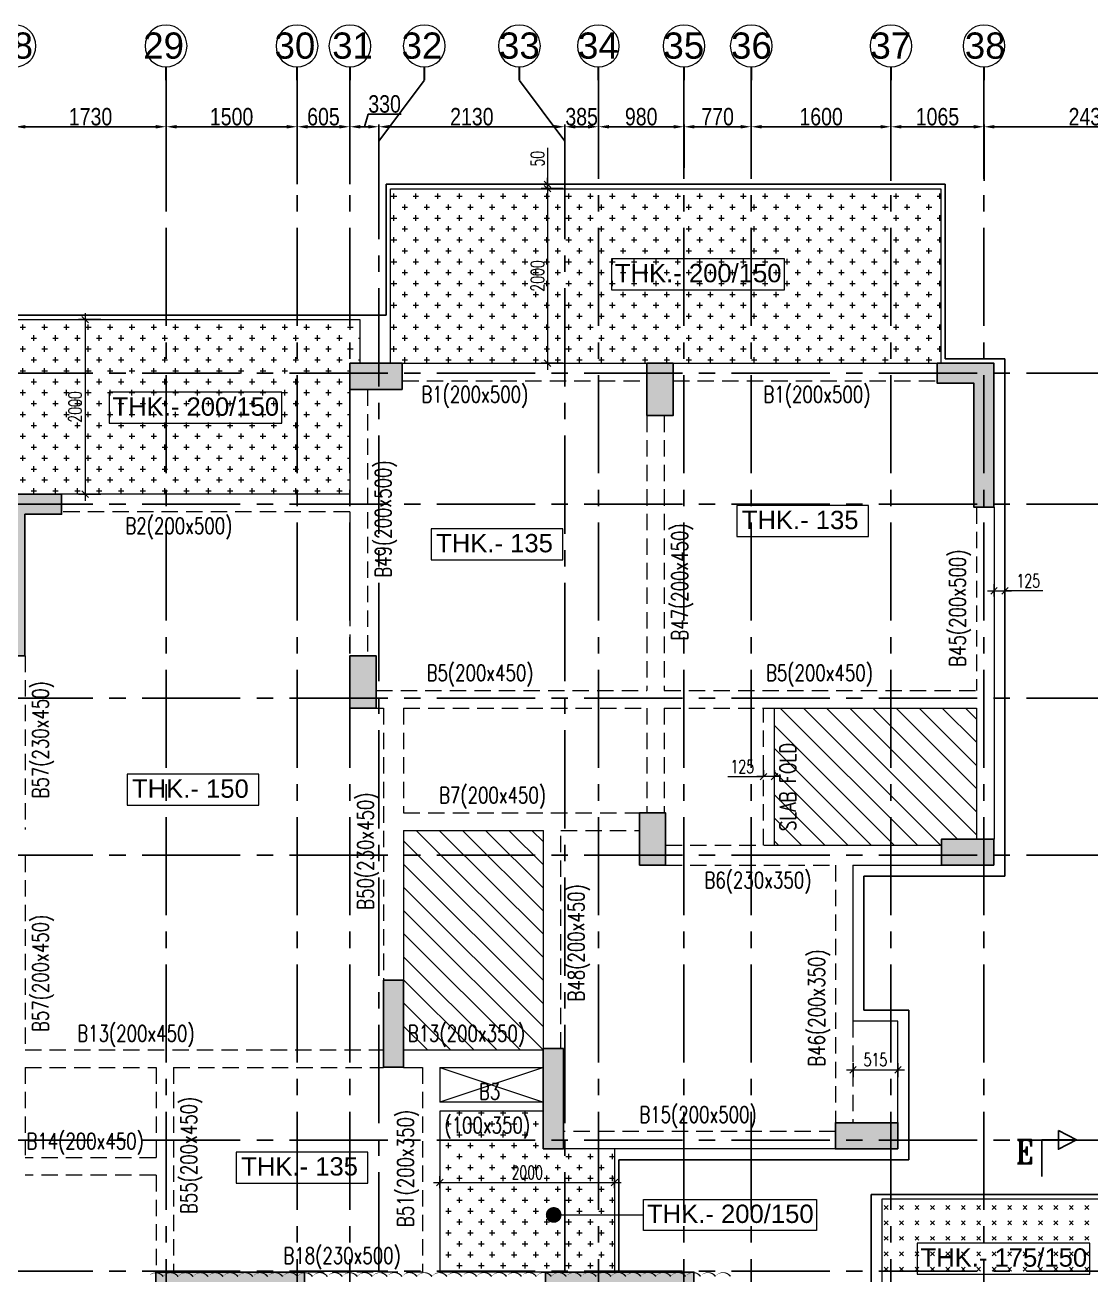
# Model space of a CAD drawing. Header units: millimetres. Extents: x 1255966 to 1543012, y 318612 to 465611.
# Drawn here: x 1419916 to 1432121, y 356084 to 370403 of the extents above; entities that cross this region are included whole.
import ezdxf
from ezdxf.enums import TextEntityAlignment as Align

# ---------------------------------------------------------------- set-up
doc = ezdxf.new("R2010")
doc.units = ezdxf.units.MM
doc.header["$LTSCALE"] = 500
doc.header["$MEASUREMENT"] = 0
doc.header["$PDMODE"] = 34
doc.linetypes.add('HIDDEN', pattern=[0.375, 0.25, -0.125])
doc.linetypes.add('Site$0$CENTER2', pattern=[1.125, 0.75, -0.125, 0.125, -0.125])
doc.layers.get('Defpoints').update_dxf_attribs({"lineweight": 0})
for name, color, linetype in [('3BEAM NO', 6, 'Continuous'), ('GLASS', 5, 'Continuous'), ('GRID', 7, 'Continuous'), ('GRID DIM', 7, 'Continuous'), ('S-FRAMING PLAN', 4, 'Continuous'), ('sec', 31, 'Continuous'), ('T BEAM N', 3, 'Continuous'), ('TEXT-20', 3, 'Continuous'), ('TOWER AREA COLUMN.', 6, 'Continuous')]:
    doc.layers.add(name, color=color, linetype=linetype)
for name, color, linetype, lineweight in [('ARROW', 1, 'Continuous', 0), ('CALL', 1, 'Continuous', 18), ('CUT OUT', 1, 'Continuous', 13), ('dim-M', 1, 'Continuous', 15), ('GRID NO.', 7, 'Continuous', 20), ('HATCH', 1, 'Continuous', 5), ('REVISION', 1, 'Continuous', 5), ('TEXT 01', 3, 'Continuous', 15), ('TOWER AREA BEAM..', 3, 'Continuous', 20), ('TOWER COL HATCH', 253, 'Continuous', 20)]:
    doc.layers.add(name, color=color, linetype=linetype, lineweight=lineweight)
doc.layers.add('PROJECTION', color=7, linetype='HIDDEN', true_color=0xff4000)
doc.layers.add('STAIR', color=7, linetype='Continuous', true_color=0x3f4f7f)
doc.styles.add('2MM', font='romans.shx', dxfattribs={"width": 0.7})
doc.styles.add('ABHI', font='arial.ttf')
doc.styles.add('D50', font='arial.ttf', dxfattribs={"width": 0.8})
doc.styles.add('RT', font='romant.shx', dxfattribs={"height": 8})
doc.styles.add('S-T', font='romans.shx')
doc.dimstyles.new('INNER DIM', dxfattribs={"dimtxt": 200, "dimasz": 120, "dimexe": 25, "dimexo": 25, "dimgap": 12, "dimtad": 1, "dimdec": 0, "dimrnd": 5, "dimzin": 0, "dimdsep": 46, "dimtxsty": 'D50', "dimcen": 0.09, "dimdle": 25, "dimclrt": 6, "dimadec": 0, "dimazin": 0, "dimtfac": 1, "dimtdec": 0, "dimtofl": 0, "dimtmove": 1, "dimatfit": 3, "dimfxl": 75, "dimtolj": 1, "dimtzin": 0, "dimarcsym": 0})
doc.dimstyles.new('RAJESH', dxfattribs={"dimtxt": 200, "dimasz": 180, "dimexe": 100, "dimexo": 250, "dimgap": 50, "dimtad": 2, "dimdec": 0, "dimrnd": 5, "dimzin": 1, "dimdsep": 46, "dimtxsty": '2MM', "dimblk": 'OBLIQUE', "dimcen": 0, "dimdle": 100, "dimclrd": 1, "dimclre": 1, "dimclrt": 3, "dimadec": 0, "dimazin": 0, "dimtfac": 1, "dimtdec": 0, "dimtix": 1, "dimtmove": 2, "dimatfit": 3, "dimfxl": 1, "dimtolj": 1, "dimlwd": -1, "dimarcsym": 0})
pattern_1 = [(90, (-1381890.62, -304839.69), (-125, 125), [62.5, -187.5]), (180, (-1381859.37, -304808.44), (-125, -125), [62.5, -187.5])]
pattern_2 = [(45, (-1381890.62, -304839.69), (-132.582521, 132.582521), [])]

# ---------------------------------------------------------------- blocks, each defined once
blk = doc.blocks.new('A$Ca8bcdc7a')
at = {"layer": 'HATCH', "ltscale": 10}
h = blk.add_hatch(dxfattribs=at)
h.set_pattern_fill('CROSS', color=1, scale=500, angle=90)
h.set_pattern_definition(pattern_1)
h.paths.add_polyline_path([(1750, 11000), (-4550, 11000), (-4550, 9000), (-4510, 9000), (-1485, 9000), (-1185, 9000), (1465, 9000), (1750, 9000)])
h = blk.add_hatch(dxfattribs=at)
h.set_pattern_fill('CROSS', color=1, scale=500, angle=90)
h.set_pattern_definition(pattern_1)
h.paths.add_polyline_path([(5515, 7500), (6165, 7500), (6165, 9500), (2100, 9500), (2100, 9000), (2215, 9000), (2215, 7500)])
h = blk.add_hatch(dxfattribs=at)
h.set_pattern_fill('ANSI31', color=1, scale=1500)
h.set_pattern_definition(pattern_2)
h.paths.add_polyline_path([(-4960, 5050), (-4960, 3550), (-4560, 3550), (-4560, 3480), (-2645, 3480), (-2645, 5050)])
h = blk.add_hatch(dxfattribs=at)
h.set_pattern_fill('ANSI31', color=1, scale=1500)
h.set_pattern_definition(pattern_2)
h.paths.add_polyline_path([(1600, 1135), (1600, 1935), (1600, 3650), (0, 3650), (0, 1135)])
h = blk.add_hatch(dxfattribs=at)
h.set_pattern_fill('CROSS', color=1, scale=500, angle=90)
h.set_pattern_definition(pattern_1)
h.paths.add_polyline_path([(1185, 435), (0, 435), (0, 0), (-230, 0), (-815, 0), (-815, -1410), (-25, -1410), (1185, -1410)])
h = blk.add_hatch(dxfattribs=at)
h.set_pattern_fill('CROSS', color=1, scale=500, angle=45)
h.set_pattern_definition([(45, (-1381890.62, -304839.69), (0, 176.776695), [62.5, -187.5]), (135, (-1381846.42, -304839.69), (-176.776695, 1e-14), [62.5, -187.5])])
h.paths.add_polyline_path([(-7395, -2270), (-3880, -2270), (-3880, -570), (-7510, -570), (-7510, -770), (-7395, -770)])
at = {"layer": 'CUT OUT', "color": 1, "ltscale": 10}
for p, q in [((1185, 935), (0, 535)), ((0, 935), (1185, 535))]:
    blk.add_line(p, q, dxfattribs=at)
at = {"layer": 'S-FRAMING PLAN', "color": 3, "linetype": 'ByBlock', "lineweight": 20, "ltscale": 10}
for p, q in [((-1485, 9000), (-4510, 9000)), ((1615, 9000), (-1185, 9000)), ((2215, 8700), (2215, 7500)), ((2215, 7500), (5515, 7500)), ((-5160, 7350), (-5160, 3550)), ((-4960, 5050), (-4960, 3550)), ((-2645, 5050), (-4960, 5050)), ((-2645, 3480), (-2645, 5050)), ((0, 1150), (0, 3650)), ((1600, 3650), (0, 3650)), ((1600, 3650), (1600, 1935)), ((-2645, 3480), (-4560, 3480)), ((-3545, 3250), (-4560, 3250)), ((-3545, 3250), (-3545, 1465)), ((1600, 1135), (0, 1135)), ((1185, 935), (0, 935)), ((1185, 935), (1185, 535)), ((1600, 935), (1385, 935)), ((0, 535), (1185, 535)), ((0, 435), (1185, 435)), ((1185, 435), (1185, -1410)), ((-3345, 0), (-230, 0)), ((-815, 0), (-815, -1410)), ((-25, -1410), (1185, -1410))]:
    blk.add_line(p, q, dxfattribs=at)
for points in [[(1750, 9000), (1750, 11000), (-4550, 11000), (-4550, 9000)], [(6165, 7500), (6165, 9500), (2100, 9500), (2100, 9000)], [(-4060, 300), (-4060, 1465), (-3545, 1465)], [(-3880, -2270), (-3880, -570), (-7510, -570), (-7510, -770)]]:
    blk.add_lwpolyline(points, dxfattribs=at)
at = {"layer": 'TOWER AREA BEAM..', "color": 3, "linetype": 'HIDDEN', "ltscale": 1.5}
for p, q in [((-1485, 8800), (-4510, 8800)), ((1615, 8800), (-1185, 8800)), ((2015, 8700), (2015, 5650)), ((-1385, 8400), (-1385, 5250)), ((-1185, 8400), (-1185, 5250)), ((-4960, 7350), (-4960, 5250)), ((2215, 7300), (5515, 7300)), ((2215, 7300), (2215, 5650)), ((5935, 5650), (5935, 3660)), ((-1385, 5250), (-4960, 5250)), ((1915, 5250), (-1185, 5250)), ((-1385, 5050), (-2645, 5050)), ((-2520, 3480), (-2520, 5050)), ((-1385, 5050), (-1385, 3850)), ((-1185, 5050), (-1185, 3850)), ((1600, 5050), (-1185, 5050)), ((1600, 5050), (1600, 3850)), ((1915, 5050), (1830, 5050)), ((1830, 5050), (1830, 1935)), ((1600, 3850), (-1100, 3850)), ((-200, 3650), (-1100, 3650)), ((-200, 1150), (-200, 3650)), ((-1400, 3480), (-2645, 3480)), ((5935, 3360), (5935, 1135)), ((-1400, 3250), (-3345, 3250)), ((-3345, 3250), (-3345, 300)), ((-3545, 1465), (-3545, 300)), ((5935, 1135), (1830, 1135)), ((1385, 935), (1385, -1410)), ((4235, 935), (1830, 935)), ((4235, 935), (4235, -1410)), ((5935, 935), (4435, 935)), ((4435, 935), (4435, -100)), ((5935, 935), (5935, -70)), ((-3345, 200), (-230, 200)), ((4435, -100), (5935, -100)), ((4435, -300), (4435, -1410)), ((4435, -300), (5935, -300)), ((1385, -1410), (2735, -1410))]:
    blk.add_line(p, q, dxfattribs=at)
blk = doc.blocks.new('GRID MARK')
at = {"layer": 'GRID NO.', "const_width": 50}
blk.add_lwpolyline([(0, -541), (0, -891)], dxfattribs=at)
at = {"layer": 'GRID NO.'}
blk.add_circle((0, 0), 541, dxfattribs=at)
at = {"layer": 'GRID NO.', "style": 'D50', "width": 0.8}
blk.add_attdef('Y1', text='', height=500, dxfattribs=at).set_placement((-33, -267), align=Align.CENTER)
blk = doc.blocks.new('*D38')
at = {"layer": 'Defpoints', "color": 0, "linetype": 'Continuous', "transparency": 16777216}
for p in [(1421531, 258393), (1419801, 257510), (1421531, 257510)]:
    blk.add_point(p, dxfattribs=at)
at = {"layer": 'GRID DIM', "color": 0, "linetype": 'Continuous', "lineweight": -2, "transparency": 16777216}
for p, q in [((1419801, 257535), (1419801, 258418)), ((1421531, 257535), (1421531, 258418))]:
    blk.add_line(p, q, dxfattribs=at)
at = {"layer": 'GRID DIM', "linetype": 'Continuous', "lineweight": -2, "transparency": 16777216}
blk.add_line((1419921, 258393), (1421411, 258393), dxfattribs=at)
at = {"layer": 'GRID DIM', "linetype": 'Continuous', "transparency": 16777216}
for points in [[(1419921, 258413), (1419921, 258373), (1419801, 258393)], [(1421411, 258413), (1421411, 258373), (1421531, 258393)]]:
    blk.add_solid(points, dxfattribs=at)
at = {"layer": 'GRID DIM', "linetype": 'Continuous', "transparency": 16777216, "insert": (1420666, 258507), "char_height": 200, "attachment_point": 5, "style": 'D50'}
blk.add_mtext('\\A1;1730', dxfattribs=at)
blk = doc.blocks.new('*D39')
at = {"layer": 'Defpoints', "color": 0, "linetype": 'Continuous', "transparency": 16777216}
for p in [(1423031, 258393), (1423031, 257709), (1421531, 257510)]:
    blk.add_point(p, dxfattribs=at)
at = {"layer": 'GRID DIM', "color": 0, "linetype": 'Continuous', "lineweight": -2, "transparency": 16777216}
for p, q in [((1421531, 257535), (1421531, 258418)), ((1423031, 257734), (1423031, 258418))]:
    blk.add_line(p, q, dxfattribs=at)
at = {"layer": 'GRID DIM', "linetype": 'Continuous', "lineweight": -2, "transparency": 16777216}
blk.add_line((1421651, 258393), (1422911, 258393), dxfattribs=at)
at = {"layer": 'GRID DIM', "linetype": 'Continuous', "transparency": 16777216}
for points in [[(1421651, 258413), (1421651, 258373), (1421531, 258393)], [(1422911, 258413), (1422911, 258373), (1423031, 258393)]]:
    blk.add_solid(points, dxfattribs=at)
at = {"layer": 'GRID DIM', "linetype": 'Continuous', "transparency": 16777216, "insert": (1422281, 258507), "char_height": 200, "attachment_point": 5, "style": 'D50'}
blk.add_mtext('\\A1;1500', dxfattribs=at)
blk = doc.blocks.new('*D40')
at = {"layer": 'Defpoints', "color": 0, "linetype": 'Continuous', "transparency": 16777216}
for p in [(1423636, 258393), (1423031, 257709), (1423636, 257709)]:
    blk.add_point(p, dxfattribs=at)
at = {"layer": 'GRID DIM', "color": 0, "linetype": 'Continuous', "lineweight": -2, "transparency": 16777216}
for p, q in [((1423031, 257734), (1423031, 258418)), ((1423636, 257734), (1423636, 258418))]:
    blk.add_line(p, q, dxfattribs=at)
at = {"layer": 'GRID DIM', "linetype": 'Continuous', "lineweight": -2, "transparency": 16777216}
blk.add_line((1423151, 258393), (1423516, 258393), dxfattribs=at)
at = {"layer": 'GRID DIM', "linetype": 'Continuous', "transparency": 16777216}
for points in [[(1423151, 258413), (1423151, 258373), (1423031, 258393)], [(1423516, 258413), (1423516, 258373), (1423636, 258393)]]:
    blk.add_solid(points, dxfattribs=at)
at = {"layer": 'GRID DIM', "linetype": 'Continuous', "transparency": 16777216, "insert": (1423333, 258507), "char_height": 200, "attachment_point": 5, "style": 'D50'}
blk.add_mtext('\\A1;605', dxfattribs=at)
blk = doc.blocks.new('*D41')
at = {"layer": 'Defpoints', "color": 0, "linetype": 'Continuous', "transparency": 16777216}
for p in [(1423966, 258393), (1423636, 257709), (1423966, 257709)]:
    blk.add_point(p, dxfattribs=at)
at = {"layer": 'GRID DIM', "linetype": 'Continuous', "lineweight": -2, "transparency": 16777216}
for p, q in [((1423801, 258393), (1423844, 258538)), ((1423844, 258538), (1424221, 258538)), ((1423756, 258393), (1423846, 258393))]:
    blk.add_line(p, q, dxfattribs=at)
at = {"layer": 'GRID DIM', "color": 0, "linetype": 'Continuous', "lineweight": -2, "transparency": 16777216}
for p, q in [((1423636, 257734), (1423636, 258418)), ((1423966, 257734), (1423966, 258418))]:
    blk.add_line(p, q, dxfattribs=at)
at = {"layer": 'GRID DIM', "linetype": 'Continuous', "transparency": 16777216}
for points in [[(1423756, 258413), (1423756, 258373), (1423636, 258393)], [(1423846, 258413), (1423846, 258373), (1423966, 258393)]]:
    blk.add_solid(points, dxfattribs=at)
at = {"layer": 'GRID DIM', "linetype": 'Continuous', "transparency": 16777216, "insert": (1424033, 258653), "char_height": 200, "attachment_point": 5, "style": 'D50'}
blk.add_mtext('\\A1;330', dxfattribs=at)
blk = doc.blocks.new('*D42')
at = {"layer": 'Defpoints', "color": 0, "linetype": 'Continuous', "transparency": 16777216}
for p in [(1426098, 258393), (1426098, 257899), (1423966, 257709)]:
    blk.add_point(p, dxfattribs=at)
at = {"layer": 'GRID DIM', "color": 0, "linetype": 'Continuous', "lineweight": -2, "transparency": 16777216}
for p, q in [((1423966, 257734), (1423966, 258418)), ((1426098, 257924), (1426098, 258418))]:
    blk.add_line(p, q, dxfattribs=at)
at = {"layer": 'GRID DIM', "linetype": 'Continuous', "lineweight": -2, "transparency": 16777216}
blk.add_line((1424086, 258393), (1425978, 258393), dxfattribs=at)
at = {"layer": 'GRID DIM', "linetype": 'Continuous', "transparency": 16777216}
for points in [[(1424086, 258413), (1424086, 258373), (1423966, 258393)], [(1425978, 258413), (1425978, 258373), (1426098, 258393)]]:
    blk.add_solid(points, dxfattribs=at)
at = {"layer": 'GRID DIM', "linetype": 'Continuous', "transparency": 16777216, "insert": (1425032, 258507), "char_height": 200, "attachment_point": 5, "style": 'D50'}
blk.add_mtext('\\A1;2130', dxfattribs=at)
blk = doc.blocks.new('*D43')
at = {"layer": 'Defpoints', "color": 0, "linetype": 'Continuous', "transparency": 16777216}
for p in [(1426481, 258393), (1426098, 257899), (1426481, 257899)]:
    blk.add_point(p, dxfattribs=at)
at = {"layer": 'GRID DIM', "color": 0, "linetype": 'Continuous', "lineweight": -2, "transparency": 16777216}
for p, q in [((1426098, 257924), (1426098, 258418)), ((1426481, 257924), (1426481, 258418))]:
    blk.add_line(p, q, dxfattribs=at)
at = {"layer": 'GRID DIM', "linetype": 'Continuous', "lineweight": -2, "transparency": 16777216}
blk.add_line((1426218, 258393), (1426361, 258393), dxfattribs=at)
at = {"layer": 'GRID DIM', "linetype": 'Continuous', "transparency": 16777216}
for points in [[(1426218, 258413), (1426218, 258373), (1426098, 258393)], [(1426361, 258413), (1426361, 258373), (1426481, 258393)]]:
    blk.add_solid(points, dxfattribs=at)
at = {"layer": 'GRID DIM', "linetype": 'Continuous', "transparency": 16777216, "insert": (1426289, 258507), "char_height": 200, "attachment_point": 5, "style": 'D50'}
blk.add_mtext('\\A1;385', dxfattribs=at)
blk = doc.blocks.new('*D44')
at = {"layer": 'Defpoints', "color": 0, "linetype": 'Continuous', "transparency": 16777216}
for p in [(1427461, 258393), (1426481, 257899), (1427461, 257899)]:
    blk.add_point(p, dxfattribs=at)
at = {"layer": 'GRID DIM', "color": 0, "linetype": 'Continuous', "lineweight": -2, "transparency": 16777216}
for p, q in [((1426481, 257924), (1426481, 258418)), ((1427461, 257924), (1427461, 258418))]:
    blk.add_line(p, q, dxfattribs=at)
at = {"layer": 'GRID DIM', "linetype": 'Continuous', "lineweight": -2, "transparency": 16777216}
blk.add_line((1426601, 258393), (1427341, 258393), dxfattribs=at)
at = {"layer": 'GRID DIM', "linetype": 'Continuous', "transparency": 16777216}
for points in [[(1426601, 258413), (1426601, 258373), (1426481, 258393)], [(1427341, 258413), (1427341, 258373), (1427461, 258393)]]:
    blk.add_solid(points, dxfattribs=at)
at = {"layer": 'GRID DIM', "linetype": 'Continuous', "transparency": 16777216, "insert": (1426971, 258507), "char_height": 200, "attachment_point": 5, "style": 'D50'}
blk.add_mtext('\\A1;980', dxfattribs=at)
blk = doc.blocks.new('*D45')
at = {"layer": 'Defpoints', "color": 0, "linetype": 'Continuous', "transparency": 16777216}
for p in [(1428231, 258393), (1427461, 257899), (1428231, 257899)]:
    blk.add_point(p, dxfattribs=at)
at = {"layer": 'GRID DIM', "color": 0, "linetype": 'Continuous', "lineweight": -2, "transparency": 16777216}
for p, q in [((1427461, 257924), (1427461, 258418)), ((1428231, 257924), (1428231, 258418))]:
    blk.add_line(p, q, dxfattribs=at)
at = {"layer": 'GRID DIM', "linetype": 'Continuous', "lineweight": -2, "transparency": 16777216}
blk.add_line((1427581, 258393), (1428111, 258393), dxfattribs=at)
at = {"layer": 'GRID DIM', "linetype": 'Continuous', "transparency": 16777216}
for points in [[(1427581, 258413), (1427581, 258373), (1427461, 258393)], [(1428111, 258413), (1428111, 258373), (1428231, 258393)]]:
    blk.add_solid(points, dxfattribs=at)
at = {"layer": 'GRID DIM', "linetype": 'Continuous', "transparency": 16777216, "insert": (1427846, 258507), "char_height": 200, "attachment_point": 5, "style": 'D50'}
blk.add_mtext('\\A1;770', dxfattribs=at)
blk = doc.blocks.new('*D46')
at = {"layer": 'Defpoints', "color": 0, "linetype": 'Continuous', "transparency": 16777216}
for p in [(1429831, 258393), (1428231, 257899), (1429831, 257747)]:
    blk.add_point(p, dxfattribs=at)
at = {"layer": 'GRID DIM', "color": 0, "linetype": 'Continuous', "lineweight": -2, "transparency": 16777216}
for p, q in [((1428231, 257924), (1428231, 258418)), ((1429831, 257772), (1429831, 258418))]:
    blk.add_line(p, q, dxfattribs=at)
at = {"layer": 'GRID DIM', "linetype": 'Continuous', "lineweight": -2, "transparency": 16777216}
blk.add_line((1428351, 258393), (1429711, 258393), dxfattribs=at)
at = {"layer": 'GRID DIM', "linetype": 'Continuous', "transparency": 16777216}
for points in [[(1428351, 258413), (1428351, 258373), (1428231, 258393)], [(1429711, 258413), (1429711, 258373), (1429831, 258393)]]:
    blk.add_solid(points, dxfattribs=at)
at = {"layer": 'GRID DIM', "linetype": 'Continuous', "transparency": 16777216, "insert": (1429031, 258507), "char_height": 200, "attachment_point": 5, "style": 'D50'}
blk.add_mtext('\\A1;1600', dxfattribs=at)
blk = doc.blocks.new('*D47')
at = {"layer": 'Defpoints', "color": 0, "linetype": 'Continuous', "transparency": 16777216}
for p in [(1430896, 258393), (1429831, 257747), (1430896, 257747)]:
    blk.add_point(p, dxfattribs=at)
at = {"layer": 'GRID DIM', "color": 0, "linetype": 'Continuous', "lineweight": -2, "transparency": 16777216}
for p, q in [((1429831, 257772), (1429831, 258418)), ((1430896, 257772), (1430896, 258418))]:
    blk.add_line(p, q, dxfattribs=at)
at = {"layer": 'GRID DIM', "linetype": 'Continuous', "lineweight": -2, "transparency": 16777216}
blk.add_line((1429951, 258393), (1430776, 258393), dxfattribs=at)
at = {"layer": 'GRID DIM', "linetype": 'Continuous', "transparency": 16777216}
for points in [[(1429951, 258413), (1429951, 258373), (1429831, 258393)], [(1430776, 258413), (1430776, 258373), (1430896, 258393)]]:
    blk.add_solid(points, dxfattribs=at)
at = {"layer": 'GRID DIM', "linetype": 'Continuous', "transparency": 16777216, "insert": (1430363, 258507), "char_height": 200, "attachment_point": 5, "style": 'D50'}
blk.add_mtext('\\A1;1065', dxfattribs=at)
blk = doc.blocks.new('*D48')
at = {"layer": 'Defpoints', "color": 0, "linetype": 'Continuous', "transparency": 16777216}
for p in [(1433331, 258393), (1430896, 257747), (1433331, 257747)]:
    blk.add_point(p, dxfattribs=at)
at = {"layer": 'GRID DIM', "color": 0, "linetype": 'Continuous', "lineweight": -2, "transparency": 16777216}
for p, q in [((1430896, 257772), (1430896, 258418)), ((1433331, 257772), (1433331, 258418))]:
    blk.add_line(p, q, dxfattribs=at)
at = {"layer": 'GRID DIM', "linetype": 'Continuous', "lineweight": -2, "transparency": 16777216}
blk.add_line((1431016, 258393), (1433211, 258393), dxfattribs=at)
at = {"layer": 'GRID DIM', "linetype": 'Continuous', "transparency": 16777216}
for points in [[(1431016, 258413), (1431016, 258373), (1430896, 258393)], [(1433211, 258413), (1433211, 258373), (1433331, 258393)]]:
    blk.add_solid(points, dxfattribs=at)
at = {"layer": 'GRID DIM', "linetype": 'Continuous', "transparency": 16777216, "insert": (1432113, 258507), "char_height": 200, "attachment_point": 5, "style": 'D50'}
blk.add_mtext('\\A1;2435', dxfattribs=at)
blk = doc.blocks.new('_Oblique')
at = {"color": 0, "linetype": 'ByBlock', "lineweight": -2}
blk.add_line((-0.5, -0.5), (0.5, 0.5), dxfattribs=at)
blk = doc.blocks.new('*D92')
at = {"layer": 'Defpoints', "color": 0, "ltscale": 100, "transparency": 16777216}
for p in [(1428371, 361793), (1428371, 361757), (1428496, 361757)]:
    blk.add_point(p, dxfattribs=at)
at = {"layer": 'dim-M', "color": 1, "lineweight": -2, "ltscale": 100, "transparency": 16777216}
for p, q in [((1428371, 361797), (1428371, 361868)), ((1428496, 361797), (1428496, 361868))]:
    blk.add_line(p, q, dxfattribs=at)
at = {"layer": 'dim-M', "color": 1, "ltscale": 100, "transparency": 16777216}
for p, q in [((1427961, 361793), (1428371, 361793)), ((1428571, 361793), (1428296, 361793))]:
    blk.add_line(p, q, dxfattribs=at)
at = {"layer": 'dim-M', "color": 1, "ltscale": 100, "transparency": 16777216, "xscale": 75, "yscale": 75, "zscale": 75, "rotation": 180}
blk.add_blockref('_Oblique', (1428371, 361793), dxfattribs=at)
at = {"layer": 'dim-M', "color": 1, "ltscale": 100, "transparency": 16777216, "xscale": 75, "yscale": 75, "zscale": 75}
blk.add_blockref('_Oblique', (1428496, 361793), dxfattribs=at)
at = {"layer": 'dim-M', "color": 3, "ltscale": 100, "transparency": 16777216, "insert": (1428128, 361908), "char_height": 150, "attachment_point": 5, "style": '2MM'}
blk.add_mtext('\\A1;125', dxfattribs=at)
blk = doc.blocks.new('3tgra')
at = {"layer": 'TOWER COL HATCH'}
h = blk.add_hatch(color=253, dxfattribs=at)
h.dxf.hatch_style = 1
h.paths.add_polyline_path([(1377381, 95142), (1376731, 95142), (1376731, 93492), (1376961, 93492), (1376961, 94912), (1377381, 94912)])
h = blk.add_hatch(color=253, dxfattribs=at)
h.dxf.hatch_style = 1
h.paths.add_polyline_path([(1380706, 94542), (1380406, 94542), (1380406, 95142), (1380706, 95142)])
h = blk.add_hatch(color=253, dxfattribs=at)
h.dxf.hatch_style = 1
h.paths.add_polyline_path([(1383506, 94842), (1383506, 95142), (1384106, 95142), (1384106, 94842)])
h = blk.add_hatch(color=253, dxfattribs=at)
h.dxf.hatch_style = 1
h.paths.add_polyline_path([(1387406, 93642), (1388056, 93642), (1388056, 91792), (1387826, 91792), (1387826, 93412), (1387406, 93412)])
h = blk.add_hatch(color=253, dxfattribs=at)
h.dxf.hatch_style = 1
h.paths.add_polyline_path([(1384106, 91192), (1383806, 91192), (1383806, 91792), (1384106, 91792)])
h = blk.add_hatch(color=253, dxfattribs=at)
h.dxf.hatch_style = 1
h.paths.add_polyline_path([(1380791, 89392), (1380491, 89392), (1380491, 89992), (1380791, 89992)])
h = blk.add_hatch(color=253, dxfattribs=at)
h.dxf.hatch_style = 1
h.paths.add_polyline_path([(1376731, 89392), (1376731, 89692), (1377331, 89692), (1377331, 89392)])
h = blk.add_hatch(color=253, dxfattribs=at)
h.dxf.hatch_style = 1
h.paths.add_polyline_path([(1383491, 87077), (1383721, 87077), (1383721, 88077), (1383491, 88077)])
h = blk.add_hatch(color=253, dxfattribs=at)
h.dxf.hatch_style = 1
h.paths.add_polyline_path([(1381891, 86142), (1381661, 86142), (1381661, 87292), (1381891, 87292)])
h = blk.add_hatch(color=253, dxfattribs=at)
h.dxf.hatch_style = 1
h.paths.add_polyline_path([(1377831, 86142), (1377831, 86442), (1378546, 86442), (1378546, 86142)])
h = blk.add_hatch(color=253, dxfattribs=at)
h.dxf.hatch_style = 1
h.paths.add_polyline_path([(1381866, 84502), (1381866, 84732), (1380166, 84732), (1380166, 84502)])
h = blk.add_hatch(color=253, dxfattribs=at)
h.dxf.hatch_style = 1
h.paths.add_polyline_path([(1386326, 84502), (1386326, 84732), (1384626, 84732), (1384626, 84502)])
at = {"layer": 'TOWER AREA COLUMN.', "color": 4}
for points in [[(1377381, 95142), (1376731, 95142), (1376731, 93492), (1376961, 93492), (1376961, 94912), (1377381, 94912), (1377381, 95142)], [(1387406, 93642), (1388056, 93642), (1388056, 91792), (1387826, 91792), (1387826, 93412), (1387406, 93412), (1387406, 93642)]]:
    blk.add_lwpolyline(points, dxfattribs=at)
for points in [[(1380706, 94542), (1380406, 94542), (1380406, 95142), (1380706, 95142)], [(1383506, 94842), (1383506, 95142), (1384106, 95142), (1384106, 94842)], [(1384106, 91192), (1383806, 91192), (1383806, 91792), (1384106, 91792)], [(1380791, 89392), (1380491, 89392), (1380491, 89992), (1380791, 89992)], [(1376731, 89392), (1376731, 89692), (1377331, 89692), (1377331, 89392)], [(1383491, 87077), (1383721, 87077), (1383721, 88077), (1383491, 88077)], [(1381891, 86142), (1381661, 86142), (1381661, 87292), (1381891, 87292)], [(1377831, 86142), (1377831, 86442), (1378546, 86442), (1378546, 86142)], [(1381866, 84502), (1381866, 84732), (1380166, 84732), (1380166, 84502)], [(1386326, 84502), (1386326, 84732), (1384626, 84732), (1384626, 84502)]]:
    blk.add_lwpolyline(points, close=True, dxfattribs=at)
blk = doc.blocks.new('*D573')
at = {"layer": 'Defpoints', "color": 0, "ltscale": 100, "transparency": 16777216}
for p in [(1420822, 367028), (1420604, 365028), (1420822, 365028)]:
    blk.add_point(p, dxfattribs=at)
at = {"layer": 'dim-M', "color": 1, "lineweight": -2, "ltscale": 100, "transparency": 16777216}
for p, q in [((1420782, 367028), (1420529, 367028)), ((1420782, 365028), (1420529, 365028))]:
    blk.add_line(p, q, dxfattribs=at)
at = {"layer": 'dim-M', "color": 1, "ltscale": 100, "transparency": 16777216}
blk.add_line((1420604, 367103), (1420604, 364953), dxfattribs=at)
at = {"layer": 'dim-M', "color": 1, "ltscale": 100, "transparency": 16777216, "xscale": 75, "yscale": 75, "zscale": 75}
for p, rotation in [((1420604, 367028), 90), ((1420604, 365028), 270)]:
    blk.add_blockref('_Oblique', p, dxfattribs=dict(at, rotation=rotation))
at = {"layer": 'dim-M', "color": 3, "ltscale": 100, "transparency": 16777216, "insert": (1420489, 366028), "char_height": 150, "attachment_point": 5, "rotation": 90, "style": '2MM'}
blk.add_mtext('\\A1;2000', dxfattribs=at)
blk = doc.blocks.new('*D574')
at = {"layer": 'Defpoints', "color": 0, "ltscale": 100, "transparency": 16777216}
for p in [(1426118, 368528), (1425899, 366528), (1426118, 366528)]:
    blk.add_point(p, dxfattribs=at)
at = {"layer": 'dim-M', "color": 1, "ltscale": 100, "transparency": 16777216}
blk.add_line((1425899, 368603), (1425899, 366453), dxfattribs=at)
at = {"layer": 'dim-M', "color": 1, "lineweight": -2, "ltscale": 100, "transparency": 16777216}
for p, q in [((1426078, 368528), (1425824, 368528)), ((1426078, 366528), (1425824, 366528))]:
    blk.add_line(p, q, dxfattribs=at)
at = {"layer": 'dim-M', "color": 1, "ltscale": 100, "transparency": 16777216, "xscale": 75, "yscale": 75, "zscale": 75}
for p, rotation in [((1425899, 368528), 90), ((1425899, 366528), 270)]:
    blk.add_blockref('_Oblique', p, dxfattribs=dict(at, rotation=rotation))
at = {"layer": 'dim-M', "color": 3, "ltscale": 100, "transparency": 16777216, "insert": (1425784, 367528), "char_height": 150, "attachment_point": 5, "rotation": 90, "style": '2MM'}
blk.add_mtext('\\A1;2000', dxfattribs=at)
blk = doc.blocks.new('*D577')
at = {"layer": 'Defpoints', "color": 0, "ltscale": 100, "transparency": 16777216}
for p in [(1426666, 357143), (1424666, 357040), (1426666, 357040)]:
    blk.add_point(p, dxfattribs=at)
at = {"layer": 'dim-M', "color": 1, "ltscale": 100, "transparency": 16777216}
blk.add_line((1424591, 357143), (1426741, 357143), dxfattribs=at)
at = {"layer": 'dim-M', "color": 1, "lineweight": -2, "ltscale": 100, "transparency": 16777216}
for p, q in [((1424666, 357080), (1424666, 357218)), ((1426666, 357080), (1426666, 357218))]:
    blk.add_line(p, q, dxfattribs=at)
at = {"layer": 'dim-M', "color": 1, "ltscale": 100, "transparency": 16777216, "xscale": 75, "yscale": 75, "zscale": 75, "rotation": 180}
blk.add_blockref('_Oblique', (1424666, 357143), dxfattribs=at)
at = {"layer": 'dim-M', "color": 1, "ltscale": 100, "transparency": 16777216, "xscale": 75, "yscale": 75, "zscale": 75}
blk.add_blockref('_Oblique', (1426666, 357143), dxfattribs=at)
at = {"layer": 'dim-M', "color": 3, "ltscale": 100, "transparency": 16777216, "insert": (1425666, 357258), "char_height": 150, "attachment_point": 5, "style": '2MM'}
blk.add_mtext('\\A1;2000', dxfattribs=at)
blk = doc.blocks.new('*D695')
at = {"layer": 'Defpoints', "color": 0, "ltscale": 100, "transparency": 16777216}
for p in [(1429911, 358435), (1429396, 358310), (1429911, 358310)]:
    blk.add_point(p, dxfattribs=at)
at = {"layer": 'dim-M', "color": 1, "ltscale": 100, "transparency": 16777216}
blk.add_line((1429321, 358435), (1429986, 358435), dxfattribs=at)
at = {"layer": 'dim-M', "color": 1, "lineweight": -2, "ltscale": 100, "transparency": 16777216}
for p, q in [((1429396, 358350), (1429396, 358510)), ((1429911, 358350), (1429911, 358510))]:
    blk.add_line(p, q, dxfattribs=at)
at = {"layer": 'dim-M', "color": 1, "ltscale": 100, "transparency": 16777216, "xscale": 75, "yscale": 75, "zscale": 75, "rotation": 180}
blk.add_blockref('_Oblique', (1429396, 358435), dxfattribs=at)
at = {"layer": 'dim-M', "color": 1, "ltscale": 100, "transparency": 16777216, "xscale": 75, "yscale": 75, "zscale": 75}
blk.add_blockref('_Oblique', (1429911, 358435), dxfattribs=at)
at = {"layer": 'dim-M', "color": 3, "ltscale": 100, "transparency": 16777216, "insert": (1429653, 358550), "char_height": 150, "attachment_point": 5, "style": '2MM'}
blk.add_mtext('\\A1;515', dxfattribs=at)
blk = doc.blocks.new('*D696')
at = {"layer": 'Defpoints', "color": 0, "ltscale": 100, "transparency": 16777216}
for p in [(1425899, 368578), (1426118, 368578), (1426118, 368528)]:
    blk.add_point(p, dxfattribs=at)
at = {"layer": 'dim-M', "color": 1, "ltscale": 100, "transparency": 16777216}
for p, q in [((1425899, 368996), (1425899, 368578)), ((1425899, 368578), (1425899, 368653)), ((1425899, 368528), (1425899, 368578)), ((1425899, 368528), (1425899, 368578)), ((1425899, 368528), (1425899, 368453))]:
    blk.add_line(p, q, dxfattribs=at)
at = {"layer": 'dim-M', "color": 1, "lineweight": -2, "ltscale": 100, "transparency": 16777216}
for p, q in [((1426078, 368578), (1425824, 368578)), ((1426078, 368528), (1425824, 368528))]:
    blk.add_line(p, q, dxfattribs=at)
at = {"layer": 'dim-M', "color": 1, "ltscale": 100, "transparency": 16777216, "xscale": 75, "yscale": 75, "zscale": 75}
for p, rotation in [((1425899, 368578), 270), ((1425899, 368528), 90)]:
    blk.add_blockref('_Oblique', p, dxfattribs=dict(at, rotation=rotation))
at = {"layer": 'dim-M', "color": 3, "ltscale": 100, "transparency": 16777216, "insert": (1425784, 368871), "char_height": 150, "attachment_point": 5, "rotation": 90, "style": '2MM'}
blk.add_mtext('\\A1;50', dxfattribs=at)
blk = doc.blocks.new('*D700')
at = {"layer": 'Defpoints', "color": 0, "ltscale": 100, "transparency": 16777216}
for p in [(1431136, 363921), (1431011, 363816), (1431136, 363816)]:
    blk.add_point(p, dxfattribs=at)
at = {"layer": 'dim-M', "color": 1, "lineweight": -2, "ltscale": 100, "transparency": 16777216}
for p, q in [((1431011, 363856), (1431011, 363996)), ((1431136, 363856), (1431136, 363996))]:
    blk.add_line(p, q, dxfattribs=at)
at = {"layer": 'dim-M', "color": 1, "ltscale": 100, "transparency": 16777216}
for p, q in [((1430936, 363921), (1431211, 363921)), ((1431571, 363921), (1431136, 363921))]:
    blk.add_line(p, q, dxfattribs=at)
at = {"layer": 'dim-M', "color": 1, "ltscale": 100, "transparency": 16777216, "xscale": 75, "yscale": 75, "zscale": 75, "rotation": 180}
blk.add_blockref('_Oblique', (1431011, 363921), dxfattribs=at)
at = {"layer": 'dim-M', "color": 1, "ltscale": 100, "transparency": 16777216, "xscale": 75, "yscale": 75, "zscale": 75}
blk.add_blockref('_Oblique', (1431136, 363921), dxfattribs=at)
at = {"layer": 'dim-M', "color": 3, "ltscale": 100, "transparency": 16777216, "insert": (1431403, 364036), "char_height": 150, "attachment_point": 5, "style": '2MM'}
blk.add_mtext('\\A1;125', dxfattribs=at)
blk = doc.blocks.new('A$C23cda4c2')
at = {"layer": 'CALL', "color": 7, "linetype": 'Continuous', "ltscale": 10}
blk.add_lwpolyline([(754, 0), (-754, 0), (-754, -355), (754, -355)], close=True, dxfattribs=at)
at = {"layer": 'TEXT 01', "color": 2, "linetype": 'Continuous', "style": 'ABHI'}
blk.add_text('THK.- 135', height=210, dxfattribs=at).set_placement((-697, -269, -4))
blk = doc.blocks.new('EEE')
at = {"layer": 'GRID', "color": 16, "linetype": 'Site$0$CENTER2', "ltscale": 3}
for points in [[(1421530.6, 258923.2), (1421530.6, 223711.9)], [(1423030.6, 258923.2), (1423030.6, 223711.9)], [(1423635.6, 258923.2), (1423635.6, 223711.9)], [(1424487.3, 258923.2), (1423965.6, 258229.8), (1423965.6, 223711.9)], [(1425576.4, 258923.2), (1426098.1, 258229.8), (1426098.1, 223711.9)], [(1426480.6, 258923.2), (1426480.6, 223711.9)], [(1427460.6, 258923.2), (1427460.6, 223711.9)], [(1428230.6, 258923.2), (1428230.6, 223711.9)], [(1429830.6, 258923.2), (1429830.6, 223711.9)], [(1430895.6, 258923.2), (1430895.6, 223711.9)], [(1363880.9, 255568.6), (1442964.5, 255568.6)], [(1363880.9, 254068.6), (1442964.5, 254068.6)], [(1363880.9, 251848.8), (1442964.5, 251848.8)], [(1363880.9, 250048.6), (1442964.5, 250048.6)], [(1363880.9, 246783.6), (1442964.5, 246783.6)], [(1363880.9, 245284), (1442964.5, 245284)]]:
    blk.add_lwpolyline(points, dxfattribs=at)
at = {"layer": 'GRID NO.'}
ref = blk.add_blockref('GRID MARK', (1419800.6, 259318.5), dxfattribs=dict(at, xscale=-0.4435200000032785, yscale=0.4435200000032785, zscale=0.4435200000032785))
ref.add_attrib('Y1', '28', dxfattribs={"height": 300, "style": 'D50'}).set_placement((1419774.2, 259172.9), align=Align.CENTER)
ref = blk.add_blockref('GRID MARK', (1421530.6, 259318.5), dxfattribs=dict(at, xscale=-0.4435200000032785, yscale=0.4435200000032785, zscale=0.4435200000032785))
ref.add_attrib('Y1', '29', dxfattribs={"height": 300, "style": 'D50'}).set_placement((1421503, 259172.9), align=Align.CENTER)
ref = blk.add_blockref('GRID MARK', (1423030.6, 259318.5), dxfattribs=dict(at, xscale=-0.4435200000032785, yscale=0.4435200000032785, zscale=0.4435200000032785))
ref.add_attrib('Y1', '30', dxfattribs={"height": 300, "style": 'D50'}).set_placement((1423006.1, 259172.9), align=Align.CENTER)
ref = blk.add_blockref('GRID MARK', (1423635.6, 259318.5), dxfattribs=dict(at, xscale=-0.4435200000032785, yscale=0.4435200000032785, zscale=0.4435200000032785))
ref.add_attrib('Y1', '31', dxfattribs={"height": 300, "style": 'D50'}).set_placement((1423665.9, 259172.9), align=Align.CENTER)
ref = blk.add_blockref('GRID MARK', (1424487.3, 259318.5), dxfattribs=dict(at, xscale=-0.4435200000032785, yscale=0.4435200000032785, zscale=0.4435200000032785))
ref.add_attrib('Y1', '32', dxfattribs={"height": 300, "style": 'D50'}).set_placement((1424460.7, 259172.9), align=Align.CENTER)
ref = blk.add_blockref('GRID MARK', (1425576.4, 259318.5), dxfattribs=dict(at, xscale=-0.4435200000032785, yscale=0.4435200000032785, zscale=0.4435200000032785))
ref.add_attrib('Y1', '33', dxfattribs={"height": 300, "style": 'D50'}).set_placement((1425576.4, 259172.9), align=Align.CENTER)
ref = blk.add_blockref('GRID MARK', (1426480.6, 259318.5), dxfattribs=dict(at, xscale=-0.4435200000032785, yscale=0.4435200000032785, zscale=0.4435200000032785))
ref.add_attrib('Y1', '34', dxfattribs={"height": 300, "style": 'D50'}).set_placement((1426481, 259172.9), align=Align.CENTER)
ref = blk.add_blockref('GRID MARK', (1427460.6, 259318.5), dxfattribs=dict(at, xscale=-0.4435200000032785, yscale=0.4435200000032785, zscale=0.4435200000032785))
ref.add_attrib('Y1', '35', dxfattribs={"height": 300, "style": 'D50'}).set_placement((1427458.8, 259172.9), align=Align.CENTER)
ref = blk.add_blockref('GRID MARK', (1428230.6, 259318.5), dxfattribs=dict(at, xscale=-0.4435200000032785, yscale=0.4435200000032785, zscale=0.4435200000032785))
ref.add_attrib('Y1', '36', dxfattribs={"height": 300, "style": 'D50'}).set_placement((1428233.1, 259172.9), align=Align.CENTER)
ref = blk.add_blockref('GRID MARK', (1429830.6, 259318.5), dxfattribs=dict(at, xscale=-0.4435200000032785, yscale=0.4435200000032785, zscale=0.4435200000032785))
ref.add_attrib('Y1', '37', dxfattribs={"height": 300, "style": 'D50'}).set_placement((1429829, 259172.9), align=Align.CENTER)
ref = blk.add_blockref('GRID MARK', (1430895.6, 259318.5), dxfattribs=dict(at, xscale=-0.4435200000032785, yscale=0.4435200000032785, zscale=0.4435200000032785))
ref.add_attrib('Y1', '38', dxfattribs={"height": 300, "style": 'D50'}).set_placement((1430909.5, 259172.9), align=Align.CENTER)
at = {"layer": 'GRID DIM', "color": 0, "linetype": 'Continuous'}
for base, p1, p2, picture, middle in [((1423965.6, 258393.3), (1423635.6, 257708.6), (1423965.6, 257708.6), '*D41', (1423856.2, 258652.6)), ((1421530.6, 258393.3), (1419800.6, 257509.7), (1421530.6, 257509.7), '*D38', (1420665.6, 258507.5)), ((1423030.6, 258393.3), (1421530.6, 257509.7), (1423030.6, 257708.6), '*D39', (1422280.6, 258507.4)), ((1423635.6, 258393.3), (1423030.6, 257708.6), (1423635.6, 257708.6), '*D40', (1423333.1, 258507.4)), ((1426098.1307114, 258393.2772886), (1423965.6307114, 257708.5542668), (1426098.1307114, 257899.3286327), '*D42', (1425031.8807114, 258507.460099)), ((1426480.630713, 258393.277289), (1426098.130711, 257899.328633), (1426480.630713, 257899.328633), '*D43', (1426289.380712, 258507.460099)), ((1427460.6, 258393.3), (1426480.6, 257899.3), (1427460.6, 257899.3), '*D44', (1426970.6, 258507.4)), ((1428230.6, 258393.3), (1427460.6, 257899.3), (1428230.6, 257899.3), '*D45', (1427845.6, 258507.4)), ((1429830.6, 258393.3), (1428230.6, 257899.3), (1429830.6, 257747.4), '*D46', (1429030.6, 258507.4)), ((1430895.6, 258393.3), (1429830.6, 257747.4), (1430895.6, 257747.4), '*D47', (1430363.1, 258507.4)), ((1433330.6, 258393.3), (1430895.6, 257747.4), (1433330.6, 257747.4), '*D48', (1432113.1, 258507.5))]:
    dim = blk.add_linear_dim(base=base, p1=p1, p2=p2, dimstyle='INNER DIM', override={"dimclrd": 256, "dimclrt": 256}, dxfattribs=at)
    dim.commit()
    dim.dimension.update_dxf_attribs({"geometry": picture, "text_midpoint": middle})

msp = doc.modelspace()

# ---------------------------------------------------------------- linework, layer by layer
at = {"layer": 'CALL', "color": 7, "linetype": 'Continuous', "ltscale": 10}
for points in [[(1428610.2, 367725.1), (1426631, 367725.1), (1426631, 367369.7), (1428610.2, 367369.7)], [(1422857.7, 366195.9), (1420878.6, 366195.9), (1420878.6, 365840.5), (1422857.7, 365840.5)], [(1426997.9, 356949.7), (1428977.1, 356949.7), (1428977.1, 356594.2), (1426997.9, 356594.2)], [(1432109.6, 356449.1), (1430130.4, 356449.1), (1430130.4, 356093.6), (1432109.6, 356093.6)]]:
    msp.add_lwpolyline(points, close=True, dxfattribs=at)
at = {"layer": 'CALL', "color": 7, "linetype": 'Continuous', "ltscale": 10, "elevation": -0.2}
msp.add_lwpolyline([(1422592, 361820), (1421083.9, 361820), (1421083.9, 361464.6), (1422592, 361464.6)], close=True, dxfattribs=at)
at = {"layer": 'PROJECTION', "ltscale": 750}
for points in [[(1426715.6, 356117.7), (1426715.6, 357402.7), (1430035.6, 357402.7), (1430035.6, 359117.7), (1429520.6, 359117.7), (1429520.6, 360652.7), (1431135.6, 360652.7), (1431135.6, 366577.7), (1430450.6, 366577.7), (1430450.6, 368577.7), (1424050.6, 368577.7), (1424050.6, 367077.7), (1419635.6, 367077.7), (1419635.6, 364337.9), (1417865.6, 364337.9), (1417865.6, 363237.9), (1412975.6, 363237.9)], [(1442225.6, 335452.9), (1442225.6, 344742.9), (1440430.7, 344742.9), (1440430.7, 344227.9), (1437405.6, 344227.9), (1437405.6, 348108.1), (1440430.7, 348108.1), (1440430.7, 347593.1), (1442225.6, 347593.1), (1442225.6, 356883.1), (1440395.6, 356883.1), (1440395.6, 358293.1), (1434450.6, 358293.1), (1434450.6, 356883.1), (1433410.6, 356883.1), (1433410.6, 357008.1), (1429605.6, 357008.1), (1429605.6, 352262.9), (1427645.6, 352262.9)]]:
    msp.add_lwpolyline(points, dxfattribs=at)
at = {"layer": 'REVISION', "elevation": -56210.2}
msp.add_lwpolyline([(1421327.4, 356065, 0, 17.1, -0.5205671), (1421498.3, 356065.1, 0, 17.1, -0.5205671), (1421669.2, 356065.1, 0, 17.1, -0.5205671), (1421840.1, 356065.2, 0, 17.1, -0.5205671), (1422011, 356065.3, 0, 17.1, -0.5205671), (1422181.9, 356065.3, 0, 17.1, -0.5205671), (1422352.8, 356065.4, 0, 17.1, -0.5205671), (1422523.6, 356065.5, 0, 17.1, -0.5205671), (1422694.5, 356065.6, 0, 17.1, -0.5205671), (1422865.4, 356065.6, 0, 17.1, -0.5205671), (1423036.3, 356065.7, 0, 17.1, -0.5205671), (1423207.2, 356065.8, 0, 17.1, -0.5205671), (1423378.1, 356065.8, 0, 17.1, -0.5205671), (1423549, 356065.9, 0, 17.1, -0.5205671), (1423719.9, 356066, 0, 17.1, -0.5205671), (1423890.8, 356066, 0, 17.1, -0.5205671), (1424061.6, 356066.1, 0, 17.1, -0.5205671), (1424232.5, 356066.2, 0, 17.1, -0.5205671), (1424403.4, 356066.2, 0, 17.1, -0.5205671), (1424574.3, 356066.3, 0, 17.1, -0.5205671), (1424745.2, 356066.4, 0, 17.1, -0.5205671), (1424916.1, 356066.4, 0, 17.1, -0.5205671), (1425087, 356066.5, 0, 17.1, -0.5205671), (1425257.9, 356066.6, 0, 17.1, -0.5205671), (1425428.8, 356066.7, 0, 17.1, -0.5205671), (1425599.7, 356066.7, 0, 17.1, -0.5205671), (1425770.5, 356066.8, 0, 17.1, -0.5205671), (1425941.4, 356066.9, 0, 17.1, -0.5205671), (1426112.3, 356066.9, 0, 17.1, -0.5205671), (1426283.2, 356067, 0, 17.1, -0.5205671), (1426454.1, 356067.1, 0, 17.1, -0.5205671), (1426625, 356067.1, 0, 17.1, -0.5205671), (1426795.9, 356067.2, 0, 17.1, -0.5205671), (1426966.8, 356067.3, 0, 17.1, -0.5205671), (1427137.7, 356067.3, 0, 17.1, -0.5205671), (1427308.6, 356067.4, 0, 17.1, -0.5205671), (1427479.4, 356067.5, 0, 17.1, -0.5205671), (1427650.3, 356067.5, 0, 17.1, -0.5205671), (1427821.2, 356067.6, 0, 17.1, -0.5205671), (1427992.1, 356067.7, 0, 17.1, -0.5205671)], format="xyseb", dxfattribs=at)
at = {"layer": 'sec', "color": 4}
for points in [[(1431747.1, 357739.4), (1431747.1, 357525.1), (1431955.7, 357632.2), (1431747.1, 357739.4)], [(1431955.7, 357632.2), (1431556.9, 357632.2), (1431556.9, 357212.2)]]:
    msp.add_lwpolyline(points, dxfattribs=at)

# ---------------------------------------------------------------- block references
at = {"layer": 'CUT OUT', "color": 4, "xscale": -1}
msp.add_blockref('3tgra', (2807741.3, 271386.2), dxfattribs=at)
at = {"layer": 'GLASS', "color": 4, "ltscale": 10, "xscale": -1}
msp.add_blockref('A$Ca8bcdc7a', (1425850.6, 357527.7), dxfattribs=at)
at = {"layer": 'GRID', "color": 4}
msp.add_blockref('EEE', (0, 110844.1), dxfattribs=at)
at = {"layer": 'STAIR', "color": 4, "ltscale": 10}
for p in [(1428819.6, 364896.9), (1425320.1, 364631.7), (1423088.1, 357492.4)]:
    msp.add_blockref('A$C23cda4c2', p, dxfattribs=at)

# ---------------------------------------------------------------- texts
at = {"layer": '3BEAM NO', "color": 4, "lineweight": 0, "style": 'S-T', "width": 0.75}
msp.add_text('SLAB FOLD', height=185, rotation=90, dxfattribs=at).set_placement((1428743.1, 361169.8, 2.2))
at = {"layer": 'T BEAM N', "color": 7, "lineweight": 0, "style": 'S-T', "width": 0.75}
for s, p in [('B1(200x500)', (1424453.7, 366078.8)), ('B1(200x500)', (1428371, 366078.8)), ('B2(200x500)', (1421065.2, 364573.7)), ('B5(200x450)', (1424513.8, 362888.5)), ('B5(200x450)', (1428400, 362888.5)), ('B7(200x450)', (1424656.6, 361488.5)), ('B6(230x350)', (1427695.2, 360514.4)), ('B13(200x450)', (1420514.4, 358759.4)), ('B13(200x350)', (1424297.9, 358759.4)), ('B3', (1425113.1, 358093)), ('B15(200x500)', (1426949.7, 357828.9)), ('(100x350)', (1424717.9, 357707.6)), ('B14(200x450)', (1419932.4, 357524.6)), ('B18(230x500)', (1422874.8, 356213.2))]:
    msp.add_text(s, height=185, dxfattribs=at).set_placement(p)
for s, p in [('B49(200x500)', (1424109.9, 364071.8)), ('B47(200x450)', (1427504.7, 363349.7)), ('B45(200x500)', (1430685.4, 363050.5)), ('B57(230x450)', (1420184.7, 361542.8)), ('B50(230x450)', (1423906.3, 360267.8)), ('B48(200x450)', (1426319.7, 359217.1)), ('B57(200x450)', (1420184.7, 358867.3)), ('B46(200x350)', (1429071.9, 358470.1)), ('B55(200x450)', (1421883.8, 356782.1)), ('B51(200x350)', (1424363.9, 356632.3))]:
    msp.add_text(s, height=185, rotation=90, dxfattribs=at).set_placement(p)
at = {"layer": 'TEXT 01', "color": 2, "linetype": 'Continuous', "style": 'ABHI'}
for s, p in [('THK.- 200/150', (1426669.9, 367455.8, -4.5)), ('THK.- 200/150', (1420917.5, 365926.6, -4.5)), ('THK.- 150', (1421141, 361550.7, -4.7)), ('THK.- 200/150', (1427037.4, 356680.3, -4.5)), ('THK.- 175/150', (1430169.3, 356179.7, -4.5))]:
    msp.add_text(s, height=210, dxfattribs=at).set_placement(p)
at = {"layer": 'TEXT-20', "color": 4, "lineweight": 20, "ltscale": 0.2, "style": 'RT', "width": 0.85}
msp.add_text('E', height=272.2, dxfattribs=at).set_placement((1431258.6, 357361.1))

# ---------------------------------------------------------------- dimensions: what is measured, and where the dimension line sits
at = {"layer": 'dim-M', "ltscale": 100}
for base, p1, p2, angle, picture, middle in [((1425899.4, 368577.7), (1426117.7, 368527.7), (1426117.7, 368577.7), 90, '*D696', (1425784.4, 368871.3)), ((1431135.6, 363920.9), (1431010.6, 363816.4), (1431135.6, 363816.4), 180, '*D700', (1431403.5, 364035.9)), ((1428370.6, 361792.7), (1428495.6, 361756.8), (1428370.6, 361756.8), 180, '*D92', (1428128.1, 361907.7))]:
    dim = msp.add_linear_dim(base=base, p1=p1, p2=p2, angle=angle, dimstyle='RAJESH', override={"dimtxt": 150, "dimasz": 75, "dimexe": 75, "dimexo": 40, "dimgap": 40, "dimdle": 75, "dimtmove": 1}, dxfattribs=at)
    dim.commit()
    dim.dimension.update_dxf_attribs({"geometry": picture, "text_midpoint": middle, "dimtype": 160})
for base, p1, p2, picture, middle in [((1425899.4, 366527.7), (1426117.7, 368527.7), (1426117.7, 366527.7), '*D574', (1425784.4, 367527.7)), ((1420603.6, 365027.7), (1420821.9, 367027.7), (1420821.9, 365027.7), '*D573', (1420488.6, 366027.7))]:
    dim = msp.add_linear_dim(base=base, p1=p1, p2=p2, angle=90, dimstyle='RAJESH', override={"dimtxt": 150, "dimasz": 75, "dimexe": 75, "dimexo": 40, "dimgap": 40, "dimdle": 75, "dimtmove": 1}, dxfattribs=at)
    dim.commit()
    dim.dimension.update_dxf_attribs({"geometry": picture, "text_midpoint": middle})
for base, p1, p2, picture, middle in [((1429910.6, 358435.3), (1429395.6, 358310.1), (1429910.6, 358310.1), '*D695', (1429653.1, 358550.3)), ((1426665.6, 357143.1), (1424665.6, 357040.2), (1426665.6, 357040.2), '*D577', (1425665.6, 357258.1))]:
    dim = msp.add_linear_dim(base=base, p1=p1, p2=p2, dimstyle='RAJESH', override={"dimtxt": 150, "dimasz": 75, "dimexe": 75, "dimexo": 40, "dimgap": 40, "dimdle": 75, "dimtmove": 1}, dxfattribs=at)
    dim.commit()
    dim.dimension.update_dxf_attribs({"geometry": picture, "text_midpoint": middle})

# ---------------------------------------------------------------- leaders
at = {"layer": 'ARROW', "color": 4, "ltscale": 10}
msp.add_leader([(1425968.9, 356772), (1426997.9, 356772)], dimstyle='RAJESH', override={"dimgap": 50, "dimtad": 0, "dimldrblk": 'Dot', "dimfxl": 0.15, "dimarcsym": 2}, dxfattribs=at)

doc.saveas('drawing.dxf')
